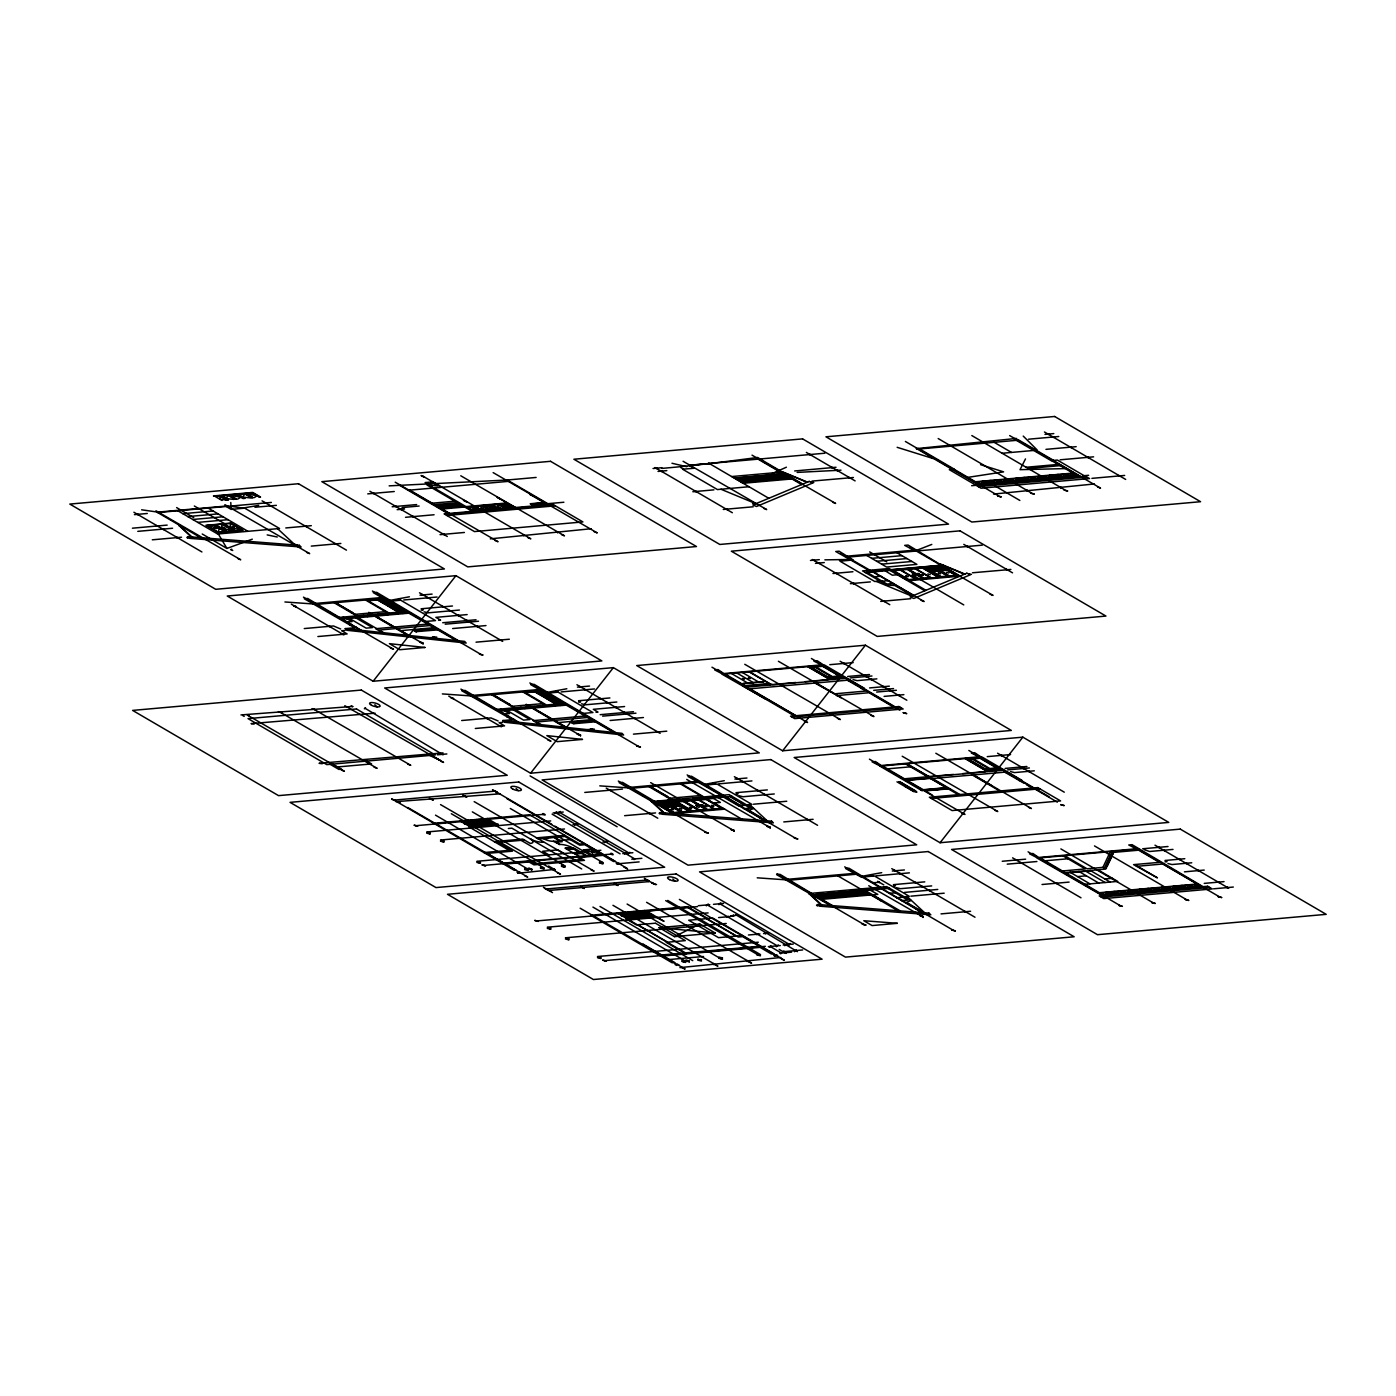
<?xml version="1.0" encoding="UTF-8"?>
<svg xmlns="http://www.w3.org/2000/svg" width="1396" height="1396" viewBox="0 0 1396 1396"><rect width="100%" height="100%" fill="white"/><g stroke="black" fill="none" stroke-linecap="round" stroke-linejoin="round"><path stroke-width="1.5" d="M423.075 644.08L423.093 642.893L419.55 642.02M430.265 832.854L430.247 834.023L426.705 833.168M444.05 840.898L444.033 842.085L440.49 841.212M480.451 862.152L480.433 863.339L476.891 862.466M481.795 823.535L481.829 822.349L478.287 821.476M490.275 538.856L591.189 528.735M523.901 535.855L523.919 534.72M517.864 873.268L554.439 869.429M524.739 868.452L524.704 869.638L528.246 870.511M531.824 870.197L531.841 869.01L528.299 868.138M540.549 867.056L540.531 868.242L544.074 869.097M557.528 532.871L557.545 531.719M550.862 928.078L550.844 929.265L547.302 928.392M554.439 870.005L554.456 868.87M561.576 865.188L561.541 866.375L565.083 867.23M569.01 938.67L568.975 939.857L565.432 938.985M580.509 736.024L580.527 734.837L576.984 733.964M599.53 861.803L599.495 862.99L603.037 863.862M601.048 957.377L601.03 958.563L597.488 957.708M638.827 915.514L638.845 914.345L635.302 913.473M679.904 967.62L780.818 957.499M682.173 960.413L682.138 961.6L685.68 962.455M689.258 962.141L689.275 960.954L685.733 960.099M697.494 805.981L695.941 805.091M697.983 959L697.965 960.186L701.507 961.059M703.026 805.492L701.49 804.585M713.53 964.636L713.548 963.484M719.01 957.133L718.975 958.319L722.517 959.192M734.139 831.37L734.156 830.201L730.614 829.329M743.946 679.206L742.48 678.351M750.106 678.665L748.64 677.81M747.157 961.635L747.174 960.5M756.964 953.765L756.929 954.934L760.471 955.806M770.208 828.177L770.243 826.99L766.701 826.118M774.518 956.382L777.066 955.021M872.954 883.284L872.971 882.342M879.253 882.726L879.288 881.783M913.891 574.663L912.338 573.773M919.423 574.175L917.887 573.285M923.088 917.469L923.122 916.282L919.58 915.41M993.516 494.079L1094.447 483.958M1027.159 491.095L1027.177 489.944M1060.785 488.111L1060.803 486.96M774.483 480.207L774.815 474.745M222.016 500.483L215.368 496.592L220.027 496.173L219.678 499.122L226.169 500.1M218.334 532.208L219.155 528.299L206.94 525.542L213.448 524.966L224.843 531.632L218.334 532.208L206.94 525.542M222.069 524.198L221.249 528.107L233.464 530.864L226.955 531.44L215.56 524.774L222.069 524.198L233.464 530.864M230.689 523.43L229.869 527.339L242.084 530.096L235.575 530.672L224.163 524.006L230.689 523.43L242.084 530.096M342.439 618.777L342.893 617.346L347.482 618.341L347.517 616.858L357.568 617.433L357.603 615.95L362.628 616.997L363.239 615.444L367.671 616.543L368.282 615.008L372.715 616.09L373.151 614.659L377.758 615.636L378.211 614.205L382.801 615.2L383.254 613.751L387.844 614.746L388.35 613.333L392.887 614.292L393.393 612.896L397.982 613.874L398.436 612.443L403.025 613.437L403.479 611.989L408.068 612.984M499.873 710.739L500.326 709.308L504.916 710.285L504.951 708.802L515.002 709.395L515.037 707.912L492.718 694.667M657.307 802.683L657.76 801.252L662.35 802.246L662.385 800.763L667.393 801.793L667.428 800.309L677.479 800.885L678.107 799.35L682.539 800.449L683.15 798.896L687.582 799.995M692.625 799.542L693.062 798.111L697.668 799.105L698.122 797.657L707.755 798.198M707.807 798.233L708.261 796.802L712.85 797.779L713.304 796.348L717.893 797.325L718.347 795.895L722.936 796.889M866.776 572.465L867.23 571.016L871.837 572.011L872.273 570.58L876.88 571.557L877.316 570.126L881.923 571.104L882.377 569.673L891.119 570.004M863.164 890.351L863.531 889.182L868.12 890.159L868.626 888.763L873.163 889.723L873.669 888.31L878.259 889.304L878.712 887.873L883.319 888.851L883.755 887.42L888.362 888.397M1064.642 855.696L1087.03 868.783L1102.927 867.37L1110.221 851.822M1025.484 458.918L1020.022 469.684L1065.218 468.602M480.59 510.622L473.942 506.748L472.214 509.802L480.084 510.657M234.964 499.314L228.316 495.44L226.187 498.547L233.83 499.419M251.524 497.849L244.876 493.975L242.747 497.063L250.373 497.953M438.222 485.878L431.573 481.986L429.427 485.093L437.07 485.965M488.879 509.889L482.231 505.998L480.102 509.104L487.728 509.976M505.439 508.406L498.791 504.532L496.644 507.62L504.288 508.51M373.151 681.248L455.934 575.675L601.851 660.919L373.151 681.248L227.234 596.022L455.934 575.675M530.585 773.21L613.368 667.637L759.284 752.863L530.585 773.21L384.668 687.984L613.368 667.637M782.633 750.786L865.415 645.214L1011.332 730.44L782.633 750.786L636.716 665.56L865.415 645.214M940.066 842.73L1022.849 737.158L1168.766 822.401L940.066 842.73L794.15 757.505L1022.849 737.158M364.339 708.819L365.543 707.632M443.108 754.817L364.949 708.226M552.101 814.13L620.086 853.829M554.718 813.641L556.603 811.791M558.505 813.292L560.389 811.46M574.629 825.263L576.496 823.413M604.468 842.695L606.353 840.846M624.553 854.125L626.054 852.659M628.34 853.794L629.84 852.31M634.081 859.639L634.796 858.941L555.207 812.455M706.324 905.83L708.208 903.98M718.87 904.678L720.755 902.846M727.002 917.347L728.154 916.195M733.389 915.026L733.406 915.951M735.901 914.799L797.43 951.653M756.841 934.779L758.011 933.627M765.497 933.907L766.666 932.755M769.37 947.221L770.871 945.755M776.385 946.75L778.27 944.9M784.726 945.703L786.611 943.853M788.513 945.354L790.398 943.522M780.678 953.834L781.463 953.067L770.156 946.453M783.871 950.938L783.086 951.706L802.665 949.961M794.464 951.723L796.331 949.873M254.334 497.604L256.969 495.807L246.621 493.818L253.269 497.691M508.249 508.161L510.884 506.364L500.518 504.375L507.167 508.249M237.774 499.07L240.845 497.238L230.061 495.283L236.709 499.175M491.689 509.627L494.742 507.795L483.976 505.841L490.624 509.732M674.477 936.629L699.832 924.03L715.206 932.999L674.477 936.629L659.104 927.642L699.832 924.03M136.442 513.937L138.675 514.531M138.501 514.81L136.407 514.199M156.335 525.559L158.568 526.152M158.481 526.414L156.282 525.803M161.727 528.7L163.96 529.293M163.786 529.59L161.727 528.997M176.228 537.181L178.461 537.774M178.374 538.036L176.228 537.477M264.577 502.543L266.811 503.136M266.723 503.38L264.542 502.804M269.463 505.457L271.697 506.05M271.522 506.329L269.428 505.718M304.502 525.769L306.736 526.362M372.383 492.945L374.617 493.538M306.649 526.624L304.45 526.013M374.529 493.8L372.348 493.224M394.754 506.015L396.988 506.608M396.9 506.87L394.754 506.312M399.727 508.912L401.961 509.505M401.908 509.749L399.692 509.191M334.708 543.498L336.942 544.091M336.785 544.37L334.708 543.794M412.186 516.188L414.403 516.782M414.35 517.026L412.152 516.45M293.875 605.881L296.109 606.475M442.515 533.9L444.748 534.511M295.935 606.771L293.841 606.161M444.661 534.755L442.515 534.214M328.182 625.932L330.416 626.525M655.056 467.8L657.272 468.393M330.363 626.769L328.165 626.193M657.219 468.637L655.038 468.096M659.924 470.714L662.158 471.307M662.001 471.586L659.924 471.01M422.011 594.487L424.244 595.08M341.828 633.889L344.062 634.482M424.157 595.342L421.958 594.731M343.974 634.744L341.828 634.203M427.002 597.401L429.218 597.994M429.165 598.238L426.967 597.663M442.375 606.388L444.609 606.981M444.521 607.225L442.34 606.649M694.737 491.043L696.97 491.654M449.32 610.436L451.554 611.029M451.466 611.291L449.355 610.767M696.883 491.898L694.719 491.322M457.085 614.973L459.319 615.566M459.144 615.845L457.033 615.217M465.95 620.156L468.184 620.749M433.022 636.908L435.255 637.501M808.895 454.119L811.128 454.712M468.096 621.011L465.95 620.452M435.168 637.763L432.987 637.187M468.445 621.604L470.679 622.197M810.954 454.991L808.86 454.381M470.627 622.442L468.41 621.883M475.914 625.966L478.13 626.56M478.043 626.821L475.896 626.263M725.187 508.772L727.421 509.365M727.351 509.61L725.152 509.034M831.266 467.189L833.499 467.782M833.412 468.044L831.248 467.486M836.239 470.086L838.473 470.679M838.385 470.941L836.187 470.33M499.262 639.595L501.496 640.188M501.408 640.45L499.21 639.839M848.681 477.362L850.914 477.955M850.827 478.217L848.751 477.729M451.309 697.843L453.543 698.436M453.456 698.681L451.274 698.105M1046.983 433.685L1049.216 434.278M1049.129 434.54L1046.93 433.929M1051.869 436.599L1054.102 437.192M1054.032 437.437L1051.834 436.878M485.616 717.876L487.85 718.469M812.489 559.761L814.706 560.354M487.693 718.765L485.599 718.155M814.618 560.599L812.455 560.023M817.358 562.675L819.592 563.269M819.504 563.513L817.358 562.972M1069.266 446.772L1071.5 447.366M579.445 686.431L581.678 687.041M499.262 725.85L501.496 726.444M1071.413 447.627L1069.231 447.034M581.521 687.321L579.445 686.745M501.443 726.688L499.279 726.182M584.435 689.345L586.652 689.938M586.495 690.217L584.366 689.589M834.86 572.831L837.094 573.424M836.937 573.704L834.843 573.093M1086.786 456.928L1089.02 457.522M1088.845 457.818L1086.751 457.207M599.809 698.332L602.042 698.925M601.955 699.187L599.844 698.663M852.275 583.005L854.509 583.598M606.754 702.38L608.988 702.991M608.9 703.235L606.702 702.624M854.335 583.877L852.241 583.266M614.519 706.917L616.753 707.51M616.578 707.807L614.484 707.196M623.384 712.1L625.617 712.693M590.456 728.852L592.689 729.462M966.329 546.063L968.562 546.656M625.565 712.937L623.419 712.431M592.602 729.707L590.491 729.201M625.879 713.548L628.113 714.159M968.475 546.918L966.311 546.377M1118.528 475.478L1120.761 476.071M627.938 714.438L625.827 713.792M1120.674 476.333L1118.493 475.757M633.348 717.91L635.564 718.504M635.512 718.748L633.278 718.155M882.621 600.716L884.837 601.31M884.68 601.589L882.604 601.013M656.696 731.556L658.929 732.15M658.86 732.394L656.661 731.818M1006.115 569.306L1008.348 569.9M1008.296 570.144L1006.08 569.585M842.765 663.013L844.981 663.606M844.929 663.85L842.73 663.292M608.743 789.787L610.977 790.38M610.89 790.642L608.726 790.084M862.658 674.634L864.892 675.228M864.805 675.49L862.623 674.914M865.136 676.083L867.37 676.694M867.282 676.938L865.119 676.362M870.074 678.962L872.291 679.555M872.203 679.817L870.057 679.259M882.551 686.256L884.785 686.849M884.698 687.111L882.516 686.518M886.704 688.682L888.938 689.275M888.851 689.537L886.652 688.926M889.601 690.374L891.835 690.968M891.66 691.247L889.601 690.671M648.529 813.03L650.763 813.624M650.676 813.885L648.477 813.275M897.07 694.737L899.286 695.33M899.233 695.574L897.035 694.999M736.879 778.392L739.112 778.985M739.025 779.247L736.844 778.654M741.869 781.289L744.085 781.9M743.998 782.144L741.834 781.568M757.243 790.276L759.476 790.886M759.424 791.113L757.208 790.555M764.188 794.341L766.421 794.935M766.247 795.214L764.188 794.638M776.682 801.636L778.916 802.229M778.828 802.491L776.63 801.88M807.01 819.347L809.244 819.941M809.157 820.202L806.958 819.592M1000.199 754.974L1002.415 755.568M1002.258 755.847L1000.164 755.236M1020.092 766.596L1022.326 767.189M1022.256 767.434L1020.057 766.858M1022.57 768.044L1024.804 768.638M1024.716 768.899L1022.57 768.341M1027.491 770.924L1029.725 771.517M1029.672 771.761L1027.439 771.15M894.312 870.336L896.546 870.93M896.459 871.191L894.312 870.633M899.303 873.25L901.519 873.844M901.432 874.105L899.321 873.582M914.677 882.237L916.91 882.83M916.858 883.075L914.642 882.499M921.622 886.286L923.855 886.879M923.768 887.141L921.587 886.565M927.694 889.828L929.911 890.421M929.823 890.683L927.712 890.159M934.116 893.58L936.35 894.173M936.28 894.417L934.098 893.894M1015.206 859.587L1017.44 860.18M1017.283 860.46L1015.171 859.849M1020.179 862.484L1022.413 863.094M1022.326 863.339L1020.179 862.798M964.444 911.309L966.678 911.902M966.625 912.146L964.409 911.571M1055.01 882.83L1057.243 883.424M1057.156 883.685L1054.957 883.075M1157.616 846.918L1159.849 847.512M1159.762 847.773L1157.616 847.215M1162.606 849.815L1164.822 850.426M1164.735 850.67L1162.589 850.129M1177.997 858.819L1180.213 859.413M1180.056 859.692L1177.962 859.081M1184.925 862.868L1187.158 863.461M1187.001 863.74L1184.907 863.147M1197.419 870.162L1199.653 870.755M1199.6 870.999L1197.367 870.406M1217.207 881.714L1219.441 882.324M1219.284 882.604L1217.155 881.958M1226.508 887.158L1228.742 887.751M1228.655 887.996L1226.473 887.42M771.552 473.855L786.384 467.206M231.719 549.186L230.637 549.64L232.731 550.495M753.631 502.752L752.566 503.206L754.643 504.078M811.024 482.161L813.798 482.527M968.632 573.983L971.424 574.349M748.902 810.413L753.055 808.685L729.166 794.656L703.846 796.907L681.457 783.837M916.334 550.478L931.795 544.423M202.228 534.005L226.937 548.436L252.292 539.17M349.663 624.832L351.757 624.658M507.097 716.794L509.191 716.602M849.885 680.271L847.791 680.445M1007.319 772.215L1005.225 772.407M661.966 468.375C693.829 465.706 725.745 461.657 757.592 457.469L802.7 484.098M594.12 531.702L597.279 532.923L493.154 472.616M390.391 648.023L393.532 649.245L303.456 597.139M374.006 767.119L377.147 768.341L280.09 712.169M407.632 764.135L410.79 765.34L313.734 709.185M547.825 739.985L550.966 741.189L460.889 689.101M804.393 721.278L807.551 722.5L711.977 667.201M767.05 826.432L770.208 827.654L686.727 779.404M623.785 867.038L626.944 868.242L565.345 832.801M961.827 813.24L964.985 814.444L869.411 759.145M681.998 967.812L685.139 969.033L580.16 908.22M389.571 600.472L409.412 596.79M547.005 692.433L566.846 688.752M704.439 784.378L724.28 780.696M861.873 876.322L881.714 872.657M157.05 512.192L227.949 505.893L242.956 508.057L258.696 505.369M306.596 552.415L309.668 553.636L224.896 504.654M527.775 537.6L530.846 538.821L422.587 475.966M561.489 534.598L564.473 535.837L460.767 475.774M763.699 508.353L766.683 509.592L683.08 461.273M832.644 502.228L835.628 503.45L752.025 455.148M921.046 600.315L924.117 601.536L840.514 553.217M989.991 594.19L993.062 595.411L909.459 547.092M341.287 770.034L344.358 771.255L247.301 715.084L249.011 715.659M870.895 715.363L873.966 716.584L778.392 661.285M441.031 840.322L443.527 841.788L440.508 840.026L564.473 828.997M731.05 829.625L734.139 830.864L650.658 782.615M557.423 872.936L560.511 874.158L440.543 804.602M591.066 869.935L594.138 871.174L474.169 801.618M920.086 915.706L923.088 916.945L868.748 885.727M781.359 958.965L784.36 960.204L679.381 899.408M968.615 477.258L1003.602 471.865L980.55 464.659M237.809 558.54L240.723 559.779L155.951 510.779M495.057 540.514L498.058 541.735L395.19 482.178M1097.535 486.907L1100.537 488.146L1009.657 435.587M420.161 642.317L423.058 643.556L368.736 612.338M577.508 734.279L580.492 735.5L526.17 704.282M440.665 761.186L443.579 762.425L344.812 705.695M837.426 718.347L840.34 719.586L744.766 664.287M427.333 832.278L429.724 833.726L426.722 831.981L550.687 820.953M477.519 861.576L479.91 863.042L476.909 861.297L600.873 850.269M994.772 810.308L997.774 811.53L902.2 756.231M1028.486 807.307L1031.4 808.546L935.826 753.247M524.721 875.833L527.723 877.072L407.754 807.516M547.843 927.502L550.321 928.951L547.319 927.206L708.121 912.897M566.061 938.095L568.469 939.56L565.467 937.798L726.252 923.489M598.029 956.818L600.507 958.267L597.505 956.522L758.307 942.213M714.944 964.88L717.928 966.102L612.966 905.306M748.657 961.879L751.572 963.118L646.592 902.322M916.212 448.64L1014.822 438.606M1019.202 780.573L1021.924 780.329L982.138 757.086L879.986 766.177L922.267 790.869M861.768 688.629L864.49 688.368L824.704 665.142L722.133 674.268L765.252 698.89M213.431 495.929L219.521 495.388M219.94 495.353L252.676 492.439L260.563 497.046M424.105 477.135L421.069 475.513L424.524 477.1M214.059 496.295L219.94 495.772L227.199 500.012M228.316 495.44L221.859 496.016L228.508 499.89M230.061 495.283L236.517 494.708L243.166 498.599M244.876 493.975L238.419 494.55L245.068 498.424M246.621 493.818L252.641 493.277L259.29 497.15M431.573 481.986L425.117 482.562L431.765 486.454M389.152 485.86L507.254 480.015L536.116 477.449M134.435 514.635L147.278 513.484M157.661 512.559L227.216 506.382M232.277 505.928L271.382 502.438M367.759 493.87L394.265 491.514M408.103 490.275L509.418 481.271M653.031 468.498L661.861 467.712M694.039 468.201L688.943 465.304L824.879 453.211M689.153 465.357L709.343 463.559M1044.976 434.383L1053.788 433.598M1014.403 438.641L1016.497 438.449M182.824 513.676L213.134 510.971M254.945 507.254L276.373 505.352M658.022 471.412L666.834 470.627M694.126 468.253L682.574 469.213L717.404 489.56L749.024 486.733M1028.538 439.199L1058.779 436.512M917.137 449.18L1018.871 440.124L1053.596 460.401M187.797 516.572L218.108 513.885M192.77 519.486L223.081 516.782M132.411 528.194L167.171 525.105M197.743 522.383L228.071 519.696M179.805 525.489L178.863 525.577L182.387 526.99M431.504 503.101L448.535 513.466M781.865 471.935L785.616 473.488L784.692 473.576M392.171 506.765L416.636 504.584M432.149 503.206L454.747 501.199M731.609 476.56L780.416 472.214M794.673 470.958L836.03 467.276M1002.119 453.264L1033.651 450.454M1045.953 449.355L1076.176 446.668M419.132 506.033L402.083 507.551L404.561 508.999L397.145 509.662M434.645 504.654L457.242 502.647M466.473 501.879L463.437 500.257L466.892 501.845M500.1 498.895L497.081 497.273L515.368 507.533M533.324 495.946L529.869 494.359L547.755 504.654M734.191 478.078L782.999 473.733M797.151 472.406L841.003 470.173M137.803 531.353L172.563 528.246M734.61 478.322L783.435 473.977M435.901 505.387L458.481 503.38M735.657 478.933L784.465 474.588M437.14 506.102L459.72 504.096M736.896 479.648L785.721 475.303M438.379 506.835L460.977 504.829M738.135 480.381L786.96 476.036M439.618 507.568L462.216 505.544M739.374 481.096L788.199 476.769M440.874 508.284L463.455 506.277M740.63 481.829L789.438 477.484M465.967 506.608L473.436 505.945M473.855 505.91L506.574 502.996L514.478 507.603M442.113 509.017L464.694 507.01M466.578 506.975L473.837 506.329M741.869 482.562L790.694 478.217M473.942 506.748L467.904 507.272L474.553 511.163M482.231 505.998L475.774 506.574L482.423 510.465M483.976 505.841L490.432 505.282L497.081 509.156M498.791 504.532L492.334 505.108L498.983 508.982M500.518 504.375L506.556 503.834L513.205 507.725M743.108 483.278L791.933 478.95M543.899 502.543L530.236 503.747L533.883 505.875M540.409 504.34L563.879 502.246M152.304 539.816L181.532 537.216M285.796 527.95L311.308 525.681M405.521 517.305L434.069 514.758M692.835 491.741L713.914 489.856M812.018 481.096L853.427 477.502M445.045 514.391L553.497 504.759M1060.157 459.808L1093.592 456.841M446.877 515.473L555.329 505.823M1026.13 467.276L1058.081 464.432M1028.189 468.48L1060.14 465.636M975.472 481.76L1072.896 473.087M971.633 485.703L977.828 485.162M1082.423 475.844L1088.636 475.303M311.291 546.098L340.833 543.463M440.019 534.651L464.397 532.469M723.268 509.453L753.229 506.783M978.404 486.663L1086.873 477.013L1089.543 478.566L981.074 488.216L949.332 469.667L954.375 469.231L919.65 448.954M1091.916 478.357L1124.653 475.443M315.217 603.456L382.487 597.471M846.674 556.184L913.926 550.199M315.095 604.52L384.04 598.378M420.004 595.185L432.097 594.103M810.465 560.442L819.295 559.656M848.227 557.091L917.172 550.949M917.591 550.914L982.313 545.155M367.637 600.542L385.087 598.989M368.055 600.786L385.488 599.233M379.014 600.821L386.989 600.106M380.515 601.693L388.507 600.978M389.013 601.292L390.706 601.135M391.124 601.1L400.792 600.245M403.758 599.983L437.07 597.017M815.456 563.356L824.268 562.571M871.697 558.348L901.956 555.66M382.015 602.566L390.008 601.868M383.516 603.456L391.508 602.74M385.017 604.328L393.009 603.613M876.671 561.262L906.946 558.557M386.518 605.201L394.51 604.485M388.018 606.073L396.01 605.375M389.536 606.963L397.511 606.248M391.037 607.836L399.012 607.12M881.644 564.159L911.92 561.471M392.538 608.708L400.53 608.01M350.815 612.495L351.862 612.408M394.038 609.598L402.031 608.883M395.539 610.471L403.531 609.755M355.177 614.345L385.436 611.64M452.461 606.004L421.156 608.778L423.18 609.965L421.173 610.139M397.04 611.343L405.032 610.628M938.391 563.932L942.981 565.415L942.056 565.502M339.158 617.433L356.608 615.88L334.22 602.81M406.533 611.518L388.978 613.001L366.59 599.931M832.958 573.512L852.939 571.732M891.084 569.673L941.515 565.188M891.398 569.847L941.829 565.363L960.134 576.059M342.072 619.126L409.325 613.141M424.07 611.832L428.101 612.844L459.406 610.052M865.468 572.569L940.817 565.938M900.996 570.039L907.33 569.463L922.564 578.363L916.23 578.939M915.13 568.765L908.796 569.341L924.03 578.241L930.364 577.665M925.6 567.963L941.881 566.514M347.046 622.04L352.089 621.586L346.697 618.725M930.661 570.458L937.013 569.9L933.261 567.701L926.909 568.277L930.661 570.458L930.399 567.963L937.013 569.9M938.862 569.725L945.214 569.167L941.462 566.985L935.111 567.544L938.862 569.725L938.601 567.23L945.214 569.167M930.591 570.894L938.164 570.214L933.174 567.3M946.348 569.481L938.793 570.161L933.802 567.247M898.832 574.192L891.608 570.249M931.219 571.243L938.775 570.58L948.687 576.356M946.977 569.847L939.403 570.528L949.315 576.304M874.734 576.775L881.033 576.216M897.384 574.751L892.341 575.204L885.204 570.824M897.89 575.047L899.984 574.873M304.258 628.566L333.487 625.966L340.711 629.02M349.244 624.605L351.356 624.413M912.338 574.297L915.148 574.035M916.614 573.913L919.441 573.651M467.154 614.589L435.866 617.364L440.595 620.138L438.588 620.313M354.287 626.979L355.317 627.293M354.061 627.415L356.172 627.223M345.248 628.619L464.624 641.392L466.177 643.067L346.784 630.277L345.248 628.619L356.783 627.589M425.518 621.482L435.5 620.592L398.575 598.954M850.373 583.685L870.354 581.905M879.934 581.05L874.769 581.504L839.956 561.175L853.2 559.988L839.118 551.211L835.75 551.507L868.818 570.318M972.471 572.779L1010.861 569.446M882.132 581.207L888.432 580.649M906.597 580.143L908.273 579.986M957.516 575.606L940.538 577.124L923.943 567.439M345.056 630.434L341.654 630.73L347.133 633.941L317.887 636.541M908.848 580.317L909.843 580.614M909.424 580.649L958.703 576.269M427.979 624.047L394.492 627.031L375.838 616.125M442.724 622.738L476.036 619.772M912.042 595.569L913.752 595.411L893.3 583.493L887.001 584.052L867.108 572.43M430.474 625.495L396.97 628.479L408.871 635.424M445.219 624.187L478.514 621.22M400.704 630.66L434.208 627.677M413.931 630.172L413.059 630.259L435.447 628.409M415.188 630.905L414.315 630.975L436.686 629.125M416.427 631.62L415.554 631.707L437.943 629.858M452.67 628.549L485.983 625.582M906.091 592.096L913.752 595.411M430.038 637.693L436.791 637.082M906.632 592.044L913.211 595.464M880.702 601.397L910.663 598.727M476.036 642.177L509.331 639.228M240.967 714.927L352.856 706.428M472.651 695.4L539.92 689.415M472.529 696.464L541.474 690.322M577.438 687.129L589.531 686.064M829.8 664.688L853.165 662.611M525.071 692.486L542.52 690.933M525.489 692.73L542.922 691.177M823.221 666.241L810.605 667.375L827.811 677.409L840.427 676.292M536.448 692.765L544.423 692.05M537.949 693.638L545.941 692.94M546.447 693.236L548.139 693.079M548.558 693.044L558.226 692.189M561.192 691.927L594.504 688.961M539.449 694.527L547.441 693.812M540.95 695.4L548.942 694.685M542.451 696.272L550.443 695.574M742.48 678.857L744.574 678.665M748.029 678.351L750.123 678.177M543.951 697.162L551.944 696.447M254.177 723.983L251.071 723.617L375.053 713.182M545.452 698.035L553.444 697.319M546.953 698.907L554.945 698.192M548.471 699.78L556.446 699.082M508.249 704.439L509.296 704.352M549.972 700.67L557.946 699.954M551.472 701.542L559.464 700.827M552.973 702.415L560.965 701.717M512.611 706.289L542.87 703.601M769.039 683.482L742.864 685.802L794.289 715.834M828.003 678.229L843.76 676.833L849.257 680.044M847.686 676.484L869.464 674.547M609.895 697.948L578.59 700.74L580.614 701.909L578.607 702.101M554.474 703.305L562.466 702.589M795.912 682.487L773.628 684.459A3.054 0.96 15.2 0 1 769.458 683.447L749.565 671.825M805.265 681.649L827.549 679.678A3.054 0.96 15.2 0 0 827.584 678.264L807.691 666.642M496.592 709.395L514.042 707.842L491.654 694.754M563.967 703.462L546.412 704.963L524.024 691.875M850.164 677.933L871.959 675.996M499.506 711.088L566.759 705.102M581.504 703.793L585.535 704.788L616.84 702.014M749.949 688.804L849.466 680.027L863.88 688.437M853.078 679.625L857.092 680.637L876.88 678.875M849.885 680.829L848.838 680.498M504.48 713.984L509.523 713.548L504.13 710.669M461.692 720.528L490.921 717.928L498.128 720.964M506.678 716.549L508.772 716.357M624.588 706.533L593.3 709.325L598.012 712.082L596.022 712.257M511.721 718.923L512.751 719.254M511.494 719.359L513.588 719.167M861.158 688.263L863.252 688.071M502.682 720.563L622.058 733.336L623.611 735.011L504.218 722.238L502.682 720.563L514.217 719.533M582.952 713.426L592.934 712.536L556.009 690.898M869.586 687.931L889.357 686.169M502.49 722.378L499.087 722.692L504.567 725.885L475.321 728.485M585.413 715.991L551.926 718.975L533.255 708.086M600.158 714.682L633.47 711.716M873.739 690.357L893.51 688.594M587.908 717.439L554.404 720.423L566.305 727.368M602.653 716.131L635.948 713.182M836.448 695.627L869.027 692.713L893.51 707.004M876.636 692.05L896.407 690.287M558.138 722.605L591.642 719.621M571.365 722.133L570.493 722.203L592.881 720.353M572.604 722.849L571.732 722.936L594.12 721.086M595.359 721.802L573.198 723.774M610.104 720.493L643.416 717.527M884.104 696.395L903.875 694.65M587.472 729.637L594.225 729.044M792.16 717.143L900.629 707.493M633.452 734.139L666.765 731.172M322.232 763.752L319.056 763.298L443.038 752.898M437.28 754.8L446.86 753.945M337.553 766.945L371.598 763.926L366.729 761.082M394.091 800.117L494.987 791.131M630.085 787.361L697.354 781.376M584.802 792.439L622.476 789.089M629.962 788.408L698.907 782.284M734.872 779.09L746.965 778.008M987.234 756.632L1010.582 754.555M980.655 758.203L968.039 759.319L985.244 769.37L997.861 768.236M703.881 785.18L717.02 784.011L751.851 804.358L746.581 804.829M718.626 783.871L751.938 780.922M887.49 768.847L910.297 766.823M665.665 796.401L666.73 796.296M670.045 798.233L700.303 795.546M925.426 775.53L926.49 775.426M985.436 770.191L1001.194 768.777L1006.691 771.988M1005.12 768.428L1026.898 766.491M767.329 789.909L736.024 792.684L738.048 793.87L736.041 794.045M652.054 801.356L651.112 801.426L654.864 802.997M903.229 778.898L927.52 776.734M953.363 774.431L931.08 776.42A3.054 0.96 15.2 0 1 926.909 775.391L906.999 763.769M962.699 773.611L984.983 771.622A3.054 0.96 15.2 0 0 985.018 770.226L965.125 758.604M654.026 801.339L671.476 799.786L649.088 786.716M1007.598 769.894L1029.393 767.957M905.515 780.242L929.806 778.078M905.83 780.416L930.417 778.427M656.94 803.032L732.062 796.348M738.938 795.737L742.969 796.75L774.257 793.958M1021.314 780.381L1006.9 771.971L930.818 778.671L905.533 763.909M1010.512 771.587L1014.526 772.581L1034.314 770.819M657.202 803.224L705.905 798.896M433.755 823.274L529.608 814.758L579.776 844.057L584.819 843.603L615.2 861.349L613.507 861.489L603.037 855.364L579.497 857.458L584.47 860.372L534.005 864.857L529.032 861.96L505.492 864.054L515.979 870.162L514.286 870.319L391.613 798.669M553.148 812.943L563.234 812.036M658.214 803.817L674.495 802.368M684.598 801.339L690.933 800.78L706.167 809.68L699.832 810.238M698.733 800.083L692.399 800.658L707.632 809.558L713.967 808.982M1007.319 772.773L1006.272 772.442M437.576 823.57L445.08 822.907M415.903 825.699L542.625 814.426C549.117 816.66 541.282 811.565 542.8 814.531M464.379 823.902L481.829 822.349M663.641 806.277L669.993 805.719L666.241 803.52L659.889 804.096L663.641 806.277L663.065 803.799L669.993 805.719M671.825 805.544L678.177 804.986L674.442 802.787L668.073 803.363L671.825 805.544L671.267 803.084L678.177 804.986M663.728 806.696L671.302 806.015L666.311 803.101M679.503 805.283L671.93 805.963L666.939 803.049M662.21 807.237L663.885 807.097M664.304 807.028L671.86 806.347L681.824 812.158M680.061 805.614L672.506 806.295L682.452 812.106M662.908 807.446L663.955 807.342M905.882 785.634L898.658 781.69M904.94 786.489L907.034 786.297M695.941 805.597L698.75 805.352M700.216 805.23L703.043 804.969M498.372 824.216L468.916 826.851L509.139 850.339L483.923 852.572M1018.591 780.207L1020.685 780.015M624.605 815.683L655.562 812.926M753.456 804.218L786.751 801.252M945.389 787.257L947.012 788.984M739.112 805.841L745.412 805.283M920.662 789.927L947.064 787.588M923.611 789.962L945.79 787.972M672.034 812.594L673.134 812.699M924.763 790.066L947.832 788.88M672.157 813.048L690.688 811.408L674.111 801.723M723.547 808.476L692.276 811.268L675.699 801.583M915.322 791.427L913.647 791.567L896.965 781.83M926.106 790.502L936.001 789.613M936.524 789.578L945.982 788.723M936.733 789.7L935.686 789.647M946.715 788.81L945.773 788.74M915.898 791.759L916.893 792.056M924.85 790.956L949.123 788.792M508.371 828.491L511.913 828.177L581.678 868.94M674.983 813.571L724.699 809.157M947.605 789.333L946.68 788.984M949.297 789.176L931.987 778.776M743.981 808.685L750.28 808.127L730.387 796.505M752.217 808.197L753.474 808.511M573.041 824.565L578.084 824.111M931.394 798.46L1039.863 788.827M758.586 817.149L766.788 820.796M759.145 817.096L764.467 820.22M494.219 841.614L522.802 839.066L530.271 843.428A9.755 3.071 15.2 0 0 530.358 838.961A9.755 3.071 15.2 0 0 543.725 842.242M536.256 837.879L564.856 835.332M524.46 840.043L497.552 842.434L512.472 851.159L487.256 853.392L503.834 863.077L585.831 855.783L573.39 848.524L566.654 849.117M537.914 838.839L548.314 838.403M766.23 820.464L764.537 820.621L738.693 805.597M560.128 840.497L570.214 839.589M783.784 821.93L813.118 819.312M602.88 841.997L607.941 841.544M583.423 849.867L592.253 849.082L592.55 855.19L583.423 849.867L601.379 854.404L586.878 855.696L573.407 847.826L566.061 848.053M581.783 853.427L574.908 853.933L579.096 856.376M483.889 865.415L610.61 854.143C616.666 856.463 610.017 851.368 610.61 854.143M622.79 853.619L632.877 852.712M631.777 859.203L641.863 858.313M527.915 869.464L524.739 868.975L531.841 869.603L529.398 868.452L528.805 869.272M543.655 868.015L541.055 868.19L544.091 867.911L451.327 813.728M564.595 866.096C565.066 868.661 557.964 863.705 565.118 866.044L472.337 811.861M602.549 862.728C603.718 865.223 595.481 860.529 603.072 862.676L510.29 808.493M617.084 863.862L639.141 861.908M546.272 888.99L647.168 880.021M651.688 883.075L656.556 884.541M787.519 879.306L854.788 873.32M787.396 880.37L856.341 874.228M892.306 871.034L904.399 869.952M1002.241 861.262L1025.606 859.186M1138.735 849.117L1037.211 858.139L1102.334 895.621M1142.661 848.768L1168.016 846.517M1111.548 852.59L1138.63 850.181M1144.231 849.693L1149.641 851.49L1173.006 849.414M1113.345 853.497L1111.024 853.706L1112.612 854.631M876.06 875.833L909.372 872.866M1007.231 864.159L1036.896 861.524M1045.133 860.791L1067.94 858.767M1112.821 854.614L1110.501 854.806L1112.089 855.731M1112.298 855.713L1109.995 855.923L1111.565 856.847M1111.774 856.83L1109.471 857.039L1111.042 857.964M1111.251 857.929L1108.947 858.139L1110.518 859.064M1110.727 859.046L1108.424 859.255L1110.012 860.18M1110.221 860.163L1107.9 860.372L1109.488 861.28M1109.698 861.262L1107.377 861.472L1108.965 862.396M872.971 882.813L879.271 882.255M1109.174 862.379L1106.853 862.588L1108.441 863.513M1108.651 863.496L1106.33 863.688L1107.918 864.613M1108.127 864.595L1105.824 864.805L1107.394 865.729M924.763 881.853L893.457 884.645L895.482 885.814L893.475 885.989M1107.604 865.712L1105.3 865.921L1106.871 866.846L1104.777 867.021L1106.347 867.946M1184.803 858.715L1165.032 860.477L1167.039 861.664L1165.032 861.838M809.488 893.3L808.546 893.388L811.355 895.028L862.519 890.282M1062.531 870.964L1085.338 868.923L1062.949 855.853M1104.253 868.138L1106.557 867.928M862.815 890.474L812.786 894.923L810.204 893.405L886.722 886.6L910.733 900.612L906.493 902.392L924.222 912.74M863.129 890.648L889.618 888.292M896.372 887.699L900.403 888.694L931.69 885.902M1065.026 872.692L1105.841 869.062L1102.927 867.37M1136.484 866.34L1162.763 864.002L1201.764 886.774M1167.946 863.531L1171.959 864.543L1191.748 862.78M713.496 904.329L723.599 903.421M698.279 905.707L709.779 904.678M1066.265 872.989L1090.869 870.807M815.596 895.708L864.351 891.363M536.535 920.959L697.389 906.632M816.835 896.424L865.607 892.096M818.073 897.157L866.846 892.812M819.33 897.872L868.085 893.545M621.395 915.881L638.845 914.345M820.569 898.605L869.342 894.26M869.952 894.627L863.548 890.613M821.808 899.338L870.581 894.993M872.762 894.819L877.805 894.365L870.022 890.037M889.078 893.353L895.29 892.812M1077.729 876.583L1086.35 875.816M871.104 895.307L873.25 895.115L900.211 910.89M904.451 892.41L937.763 889.444M904.119 896.773L909.285 896.302L874.454 875.973L861.315 877.142L845.557 868.504L848.908 868.19L880.405 887.158M910.873 896.162L944.185 893.196M1042.044 884.506L1069.092 882.098M1104.847 878.974L1112.42 878.311M1184.454 871.837L1204.225 870.074M896.546 897.785L902.968 897.209M879.829 900.385L881.906 900.193M880.824 900.717L837.844 875.885M730.666 915.793L737.856 915.148M901.519 900.629L907.836 900.071L887.943 888.449M1084.919 884.314L1117.707 881.4L1097.814 869.778M731.26 916.142L733.999 915.898M909.895 900.123L911.152 900.437M655.021 923.227L636.314 924.885L625.949 918.83L654.34 916.3L644.394 910.489M706.725 918.62L712.815 918.079L742.253 935.268M718.591 917.573L730.108 916.544M1099.315 892.725L1197.07 884.034M1204.242 883.389L1224.03 881.626M916.02 909.11L917.73 908.953M916.579 909.058L921.901 912.164M923.663 912.426L921.971 912.565L881.836 888.99M1101.252 897.105L1209.721 887.455M1213.543 888.816L1233.314 887.053M941.026 913.891L970.569 911.274M667.218 942.23L666.154 942.317L686.064 953.939M736.565 936.053L742.672 935.512L773.873 953.747L771.342 953.974L760.035 947.361L663.344 955.963M748.431 935.006L759.947 933.976M763.56 933.558L768.603 933.104M661.687 954.986L684.424 952.979M604.485 960.64L765.357 946.331M783.139 945.005L793.242 944.097M768.324 946.628L780.277 945.563M669.469 959.523L703.532 956.504M685.192 961.321L684.598 962.158L682.155 961.006L689.275 961.547L686.727 960.396L686.326 961.286M701.158 960.012L697.983 959.628L701.525 959.872M722.029 958.04C722.447 960.57 715.625 955.719 722.552 958.005M757.958 954.847L665.7 900.612M760.052 954.724L757.452 954.899L760.506 954.62L667.724 900.437M779.649 953.224L791.584 952.159M824.861 559.848L850.269 559.482M284.924 601.973L314.274 604.032M442.358 693.917L471.708 695.976M599.791 785.861L629.142 787.937M757.225 877.822L786.576 879.881M294.05 543.969L297.208 545.103M188.722 537.512L186.872 537.373L187.779 538.21M660.971 813.362L659.104 813.222L660.029 814.06M818.405 905.323L816.538 905.166L817.463 906.021M659.104 927.642L715.206 932.999M141.624 509.802L156.631 511.948L200.64 537.652M267.194 534.912L277.263 537.006M565.502 704.928L560.913 703.95L560.459 705.381L555.87 704.387L555.416 705.835L550.827 704.84L550.373 706.271L540.688 705.713L540.235 707.144L530.585 706.603L530.148 708.051L525.716 706.952L525.105 708.487L520.673 707.406L520.045 708.941L515.037 707.912L545.365 705.05L522.976 691.98M671.982 463.263L686.832 466.735M1070.784 475.041L1072.791 475.53M1071.203 475.268L1073.21 475.774M1063.438 475.687L1065.846 476.42M1056.074 476.35L1058.5 477.083M1048.71 476.996L1051.136 477.729M1037.368 478.008L1039.793 478.741M1030.004 478.654L1032.429 479.386M1022.657 479.317L1025.065 480.05M1015.293 479.962L1017.3 480.468M1015.712 480.207L1017.719 480.695M1003.532 481.009L1005.539 481.515M1003.951 481.254L1005.94 481.742M996.168 481.672L998.594 482.405M988.822 482.318L991.23 483.051M981.458 482.981L983.883 483.714M939.386 568.242L941.393 568.748M939.787 568.486L941.794 568.975M946.366 572.308L948.791 573.041M931.184 568.975L933.191 569.463M931.603 569.219L933.61 569.708M938.182 573.041L940.171 573.529M938.583 573.285L940.59 573.773M927.834 573.948L930.26 574.681M920.871 574.576L922.878 575.065M921.29 574.82L923.297 575.309M913.071 575.274L915.061 575.763M913.473 575.518L915.479 576.007M905.655 575.937L907.662 576.426M906.074 576.164L908.081 576.67M535.785 504.514L538.21 505.247M506.207 505.91L508.633 506.643M498.023 506.643L500.431 507.376M489.664 507.394L491.671 507.882M490.083 507.62L492.073 508.127M481.463 508.109L483.47 508.598M481.882 508.353L483.889 508.842M473.593 508.807L475.582 509.313M473.994 509.051L476.001 509.54M231.841 526.362L234.266 527.095M222.592 527.112L225.018 527.845M213.972 527.88L215.979 528.369M214.391 528.124L216.397 528.613M1194.644 886.006L1196.651 886.495M1195.063 886.251L1197.07 886.739M1187.281 886.652L1189.706 887.385M1179.934 887.315L1182.342 888.048M1172.57 887.961L1174.996 888.694M1161.018 888.99L1163.426 889.723M1153.654 889.653L1155.661 890.142M1154.073 889.898L1156.08 890.386M1146.308 890.299L1148.297 890.788M1146.709 890.543L1148.716 891.032M1138.944 890.962L1140.951 891.451M1139.363 891.206L1141.37 891.695M1127.392 891.992L1129.399 892.48M1127.793 892.236L1129.8 892.725M1120.028 892.637L1122.454 893.37M1112.664 893.3L1115.09 894.033M1105.318 893.946L1107.726 894.679M711.541 805.335L713.548 805.824M711.96 805.579L713.967 806.068M704.579 805.946L706.585 806.434M704.997 806.19L707.004 806.679M696.779 806.644L699.187 807.377M689.362 807.307L691.369 807.795M689.781 807.551L691.788 808.04M671.685 803.642L673.675 804.131M672.087 803.887L674.094 804.375M679.451 808.179L681.457 808.685M663.484 804.375L665.892 805.108M679.869 808.424L681.876 808.912M671.249 808.912L673.256 809.401M671.668 809.157L673.675 809.645M775.443 474.692L791.096 478.741M749.931 476.961L765.584 481.009M757.923 476.245L772.721 480.364M897.157 447.313L933.261 458.586M312.023 708.61L315.444 709.744M278.397 711.594L281.8 712.745M492.805 790.398L497.168 791.864M500.274 793.801L395.975 801.636M496.034 792.736L497.744 793.312M463.228 795.65L466.648 796.802M429.602 798.634L433.022 799.786M645.458 879.445L648.878 880.597M647.203 881.033L648.913 881.609L549.692 890.421L551.403 890.997M391.91 799.385L396.272 800.85M398.523 802.124L400.233 802.7M614.415 883.947L617.835 885.099M580.771 886.931L584.191 888.083M544.562 888.414L547.982 889.566M547.145 889.933L548.855 890.508M807.83 481.952L806.766 482.405M783.278 472.127L806.644 481.795M784.918 473.087L806.312 481.934M965.194 573.878L964.113 574.314M940.642 564.036L964.008 573.721M942.283 564.996L963.659 573.861M720.964 489.246L755.725 503.624M876.252 581.382L912.024 596.197M1044.452 431.992L1125.682 479.439M1086.454 477.048L1057.383 460.069L1051.066 460.628L1016.358 440.351M1015.66 438.536L1018.452 440.159M1053.177 460.436L1080.783 476.577L979.783 485.546L916.631 448.605M1013.985 438.676L1016.777 440.316M1051.485 460.593L1079.108 476.717M1072.46 473.122L1078.689 476.751M1071.831 473.174L1078.044 476.821M1065.532 473.75L1071.744 477.38M1064.485 473.837L1070.697 477.467M1058.168 474.396L1064.38 478.025M1057.121 474.483L1063.333 478.13M1050.822 475.059L1057.034 478.688M994.179 442.323L1011.489 452.426M1049.757 475.146L1055.987 478.776M1043.458 475.704L1049.67 479.334M1042.829 475.757L1049.042 479.386M971.808 435.552L1064.38 489.63M1039.043 476.106L1045.255 479.735M1038.415 476.158L1044.627 479.788M1032.098 476.717L1038.327 480.346M1031.051 476.804L1037.28 480.433M1024.751 477.362L1030.963 481.009M1023.704 477.467L1029.916 481.096M1017.387 478.025L1023.617 481.655M1016.34 478.113L1022.553 481.742M1010.041 478.671L1016.253 482.318M1009.413 478.741L1015.625 482.37M938.182 438.553L1030.754 492.614M1005.207 479.107L1011.419 482.737M1004.579 479.16L1010.791 482.789M998.262 479.718L1004.492 483.365M997.215 479.823L1003.445 483.452M990.916 480.381L997.128 484.011M989.869 480.468L996.081 484.098M990.654 483.4L1019.848 500.449M983.552 481.027L989.781 484.674M982.505 481.131L988.717 484.761M976.205 481.69L982.418 485.319M918.306 448.448L919.231 448.989M954.061 469.248L981.685 485.389M905.393 441.468L997.966 495.528M806.365 452.426L855.12 480.905M963.798 544.37L1012.554 572.849M940.59 564.63L908.063 545.068L904.695 545.365L915.479 551.106M939.229 563.844L941.829 565.363M758.045 459.144L801.583 484.569M940.154 565.52L959.017 576.531M941.358 566.567L956.923 575.658M924.588 567.369L941.166 577.054M896.982 552.746L916.893 564.368L886.617 567.073L866.724 555.451M922.372 567.579L938.95 577.263L908.691 579.951L889.112 568.521L862.571 570.877L886.495 584.907L894.871 585.552L912.6 595.9M937.78 577.019L922.547 568.12L915.759 568.713L930.992 577.612M914.31 568.294L930.888 577.979M907.016 568.94L924.03 578.59M913.333 575.449L963.764 604.904M900.158 569.551L916.736 579.235M869.673 551.909L886.809 561.907M708.662 463.123L768.795 498.285M899.565 574.908L925.949 590.316M899.041 574.943L907.749 580.038M898.413 575.012L907.121 580.09M889.933 570.406L924.815 590.787M893.3 583.493L873.25 571.889M839.101 559.639L841.474 561.035M680.829 467.573L683.517 469.126M655.003 467.555L732.359 512.733M812.437 559.499L889.793 604.695M840.13 661.268L906.842 700.234M997.564 753.212L1064.275 792.178M1154.998 845.173L1227.59 887.577M507.254 480.015L549.221 504.514M823.867 665.211L817.253 660.779L813.885 661.076L821.354 664.88L723.826 673.553L718.033 669.609L714.665 669.905L722.971 674.181M863.67 688.455L895.185 706.865M981.301 757.155L974.687 752.723L971.319 753.02L978.788 756.824L881.26 765.497L875.466 761.553L872.099 761.85L880.405 766.142M1021.104 780.399L1048.989 796.697M1203.02 886.669L1132.121 844.685L1128.753 844.981L1136.222 848.785L1038.694 857.458L1032.9 853.497L1029.533 853.811L1037.839 858.086M811.408 658.493L899.914 710.198M968.841 750.455L1057.348 802.142M1131.371 845.365L1219.877 897.07M547.005 504.706L543.899 502.892L531.283 504.008L534.406 505.841M847.372 680.218L866.131 691.02L834.599 693.829L815.945 682.941M1004.806 772.163L1023.565 782.981M1026.461 784.674L1032.325 788.094M1137.059 849.257L1159.43 862.344L1133.587 864.63L1157.441 877.857L1137.531 866.235M546.482 504.759L543.882 503.241L532.33 504.27L534.93 505.788M821.773 665.403L841.666 677.025M979.207 757.347L999.1 768.969M1196.32 884.104L1201.014 886.844M822.593 666.293L839.171 675.978L832.435 676.589L815.857 666.904M980.027 758.255L996.604 767.94L989.869 768.533L973.291 758.848M1195.691 884.157L1200.386 886.896M1199.757 886.949L1195.674 884.575L1190.631 885.029L1194.714 887.402M1189.392 884.715L1194.086 887.455M1188.328 884.802L1193.039 887.559M1192.393 887.612L1188.328 885.221L1183.285 885.675L1187.35 888.048M808.11 666.607L830.48 679.695L771.534 684.93L749.146 671.86M965.543 758.569L987.914 771.639L928.968 776.874L906.58 763.804M1182.028 885.361L1186.722 888.118M1180.981 885.465L1185.675 888.205M1185.047 888.257L1180.964 885.884L1175.921 886.338L1180.004 888.711M1174.664 886.024L1179.376 888.763M1173.617 886.111L1178.311 888.868M1177.683 888.92L1173.617 886.53L1168.557 886.984L1172.64 889.357M1109.977 851.665L1113.136 853.514M1167.318 886.669L1172.012 889.427M1166.69 886.739L1171.384 889.479M837.495 695.522L841.23 697.703L814.88 683.028M973.378 774.885L992.033 785.774M1094.499 845.924L1187.071 899.984M972.314 774.972L997.599 789.752M513.833 507.655L506.574 503.415L499.436 504.061L506.696 508.301M1162.694 887.088L1167.388 889.828M1162.065 887.141L1166.759 889.88M1166.131 889.95L1162.048 887.559L1157.005 888.013L1161.088 890.386M506.067 508.353L498.791 504.113L491.078 504.794L498.337 509.034M1155.748 887.699L1160.46 890.456M1154.701 887.804L1159.395 890.543M1158.767 890.596L1154.701 888.222L1149.658 888.659L1153.724 891.049M1148.402 888.362L1153.096 891.102M497.709 509.104L490.45 504.846L482.876 505.526L490.153 509.767M1147.355 888.449L1152.049 891.189M1151.421 891.259L1147.338 888.868L1142.294 889.322L1146.378 891.695M1141.038 889.008L1145.732 891.765M1139.991 889.112L1144.685 891.852M1144.057 891.904L1139.974 889.531L1134.931 889.967L1139.014 892.358M489.507 509.819L482.248 505.579L474.675 506.259L481.952 510.5M1133.692 889.671L1138.386 892.41M1133.046 889.723L1137.757 892.463M432.306 481.515L439.583 485.756M1060.873 848.908L1153.445 902.985M1129.067 890.072L1133.761 892.829M1128.439 890.142L1133.133 892.882M1132.505 892.934L1128.422 890.561L1123.379 890.997L1127.462 893.388M932.929 778.479L930.102 778.462M1090.241 870.441L1110.134 882.063M932.825 778.706L949.926 788.705M950.554 789.072L959.925 794.533M427.979 484.429L432.394 487.012M434.156 488.042L473.855 511.215M932.388 779.3L947.622 788.199M931.149 778.863L947.203 788.234M948.879 789.211L958.232 794.69M1122.122 890.7L1126.816 893.44M426.967 484.97L472.18 511.372M1121.075 890.788L1125.769 893.527M1125.141 893.597L1121.075 891.206L1116.015 891.66L1120.098 894.033M1085.198 870.895L1105.091 882.516M742.306 672.471L758.883 682.155M1114.776 891.346L1119.47 894.103M1113.711 891.451L1118.423 894.19M1078.899 871.453L1098.792 883.075M1117.795 894.243L1113.711 891.87L1108.668 892.306L1112.734 894.696M935.686 789.089L936.838 789.543M736.791 672.959L753.369 682.644M1107.412 892.009L1112.106 894.749M1106.365 892.096L1111.059 894.836M731.33 673.448L747.907 683.133M1110.431 894.906L1106.347 892.515L1101.304 892.969L1105.388 895.342M1070.069 872.238L1089.962 883.86M925.286 790.014L926.438 790.468M924.449 789.874L926.106 790.851M1100.048 892.655L1104.76 895.412M725.082 674.006L744.975 685.628M882.516 765.95L904.486 778.794M907.086 780.312L932.005 794.865M1040.142 857.877L1104.027 895.464M409.796 490.136L449.582 513.379M749.687 688.647L795.964 715.694M904.067 778.828L906.353 780.155M1028.084 851.822L1120.656 905.899M752.13 690.776L767.154 699.553M399.64 485.337L447.907 513.519M1102.7 895.97L1105.946 897.872M900.629 782.126L915.863 791.026M899.146 781.708L915.741 791.392M906.615 786.332L916.474 792.09M906.091 786.384L914.799 791.48M905.463 786.437L914.171 791.532M1012.589 857.842L1080.993 897.803M369.87 491.252L447.296 536.483M259.935 497.098L252.659 492.858L245.522 493.503L252.798 497.744M262.064 500.85L346.452 550.146M419.498 592.794L502.7 641.392M576.932 684.738L660.134 733.336M734.366 776.7L817.567 825.298M891.782 868.644L975.001 917.242M252.17 497.796L244.893 493.556L237.163 494.236L244.44 498.477M243.811 498.529L236.535 494.289L228.961 494.969L236.238 499.21M235.61 499.262L228.333 495.022L220.777 495.702L228.037 499.943M713.216 782.755L715.607 784.151M870.703 874.699L873.093 876.095M220.027 496.173L226.676 500.065M877.595 881.26L883.808 884.907M729.899 796.54L744.504 805.073L738.1 805.649L723.494 797.116M458.499 640.729L376.623 592.34L373.256 592.637L456.126 640.485M615.933 732.691L534.057 684.302L530.689 684.598L613.559 732.429M740.386 805.37L691.491 776.246L688.123 776.542L724.192 797.046M747.872 809.75L760.279 817.009M372.4 591.014L480.521 654.166M529.834 682.958L637.955 746.11M687.146 774.92L795.266 838.071M844.702 866.864L952.822 930.015M759.756 817.463L765.078 820.569M917.189 909.424L922.512 912.53M226.135 506.469L231.108 509.383L244.719 508.161L279.549 528.508L217.636 534.005L177.85 510.762M377.513 599.931L398.436 612.163M534.947 691.893L555.87 704.108M865.293 890.456L873.25 895.115M872.675 895.15L881.382 900.245M714.106 802.962L742.358 819.469M872.046 895.22L880.754 900.298M880.213 900.35L897.942 910.716M208.161 508.074L247.965 531.318M365.543 600.018L387.931 613.106L357.655 615.793L335.284 602.723M680.41 783.924L702.799 796.994L672.523 799.699L650.135 786.611M705.591 798.704L722.5 808.581M412.902 629.579L416.636 631.603M570.336 721.523L574.07 723.564M697.913 799.611L714.49 809.296M194.341 506.015L226.292 524.669M691.037 800.222L707.632 809.907M690.619 800.257L707.214 809.942M374.774 616.229L393.428 627.118L375.646 628.706L382.295 632.58M407.388 635.267L395.923 628.566L379.189 630.067L383.778 632.737M532.208 708.173L550.862 719.062L533.08 720.65L539.729 724.524M564.822 727.211L553.357 720.528L536.622 722.011L541.212 724.681M683.761 800.868L700.338 810.553M176.611 507.586L193.747 517.602M336 602.88L352.839 612.722M493.434 694.842L510.273 704.666M650.868 786.786L667.707 796.627M358.039 617.713L376.693 628.601M515.473 709.657L534.127 720.563M673.483 801.775L690.06 811.46M355.858 617.905L372.435 627.589L366.136 628.148L349.558 618.463M513.292 709.849L529.869 719.533L523.57 720.109L506.992 710.424M658.738 803.782L674.303 812.856M361.232 630.329L307.678 598.483L304.311 598.779L354.689 627.781M518.666 722.273L465.112 690.427L461.744 690.723L512.123 719.725M675.298 813.554L622.529 782.371L619.178 782.685L672.942 813.519M811.46 893.283L779.963 874.332L776.612 874.629L830.376 905.481M814.06 894.801L832.609 905.638M663.571 807.115L673.518 812.926M811.041 893.335L813.327 894.662M618.323 781.045L705.887 832.191M776.979 873.721L864.072 924.588M662.524 807.22L672.471 813.03M133.911 512.245L201.914 551.961M291.345 604.189L342.91 634.308M448.779 696.15L500.344 726.269M606.213 788.094L657.778 818.213M530.061 775.897L617.137 826.764M719.359 903.491L789.455 944.446M558.993 812.106L629.09 853.061M707.266 904.905L777.328 945.825M779.177 949.42L786.018 953.416M351.146 705.853L352.665 706.742M618.777 863.147L620.452 864.124M651.897 882.481L655.596 884.663M776.211 955.091L777.886 956.086M492.509 789.682L551.717 824.268M554.962 826.17L584.4 843.359M644.341 878.363L653.398 883.651M506.975 798.704L564.316 832.191M625.181 867.736L627.694 869.202M431.469 755.323L440.176 760.401L429.794 755.463M601.379 854.404L584.784 844.72L579.759 845.173L564.822 836.448L554.736 837.356L562.204 841.701L556.097 842.242L559.831 844.423L553.287 841.317L560.11 841.195L553.689 837.443L543.794 838.804A7.312 2.303 15.2 0 0 553.811 841.265M616.247 863.374L617.939 864.351M773.681 955.318L775.373 956.312M707.772 918.533L687.46 906.667L590.752 915.27L640.502 944.324M566.811 849.204L564.996 848.157L571.837 847.547A9.144 2.879 15.2 0 0 559.307 844.475M576.147 856.638L581.12 859.552L534.04 863.74L529.067 860.843M564.054 853.532L557.824 849.902L542.695 851.246L548.907 854.893M463.018 795.092L466.718 797.273M614.188 883.389L617.905 885.57M487.361 818.51L497.308 824.321M485.267 818.702L495.214 824.513M642.282 910.681L652.229 916.491M483.156 818.876L493.102 824.687M640.188 910.873L650.117 916.683M627.118 904.05L719.9 958.232M481.062 819.068L491.008 824.879M638.077 911.065L648.023 916.875M478.95 819.26L488.897 825.071M635.983 911.239L645.912 917.05M655.439 923.192L685.296 940.625L667.637 942.195L637.78 924.763M476.856 819.452L486.803 825.245M633.871 911.431L643.818 917.242M474.745 819.627L484.691 825.437M631.777 911.623L641.724 917.434M472.651 819.818L482.597 825.629M629.666 911.815L639.612 917.608M470.539 820.01L480.486 825.821M548.576 866.009L555.294 869.935M627.572 911.989L637.518 917.8M468.445 820.185L478.392 825.996M625.46 912.181L635.407 917.992M429.375 798.093L433.092 800.257M580.562 886.39L584.278 888.554M466.351 820.377L476.28 826.188M623.366 912.373L633.313 918.184M464.257 820.569L474.204 826.38M621.272 912.548L631.219 918.359M462.146 820.761L472.092 826.554M619.178 912.74L629.125 918.551M460.052 820.935L469.998 826.746M617.067 912.932L627.013 918.743M600.001 906.458L692.765 960.657M435.5 815.142L528.281 869.324M592.934 907.086L685.715 961.286M519.556 871.976L521.231 872.954M677.514 964.235L679.206 965.212M332.684 764.101L341.392 769.196L338.862 769.405L330.154 764.327M543.445 887.35L552.502 892.637M517.026 872.203L518.719 873.181M675.001 964.462L676.676 965.439M242.677 715.502L244.195 716.392M907.121 896.494L924.676 912.775M749.687 804.55L767.242 820.831M822.279 904.852L820.167 904.678M810.657 894.609L821.232 904.433M809.017 893.649L820.569 904.381M664.845 812.891L662.734 812.734M653.223 802.665L663.798 812.472M651.583 801.705L663.135 812.42M277.595 528.683L295.184 544.981M192.613 537.041L190.484 536.867M180.974 526.798L191.549 536.622M179.334 525.838L190.886 536.57M672.82 879.026L675.036 881.19M516.119 788.513L518.317 790.677M374.843 704.736L377.06 706.9M1023.233 436.093L1037.158 449.948M217.828 533.185L226.937 548.436M741.52 477.711L742.881 483.016M749.512 476.996L750.018 482.388M230.794 502.508L231.021 507.272M414.246 825.245L417.77 826.188L414.263 825.211M479.509 654.131L483.051 655.073L479.543 654.061M482.126 864.944L485.651 865.886L482.161 864.874M534.843 920.47L538.367 921.412L534.877 920.4M602.723 960.169L606.248 961.111L602.758 960.099M636.942 746.092L640.485 747.035L636.96 746.057M704.893 832.173L708.418 833.115L704.893 832.138M794.376 838.036L797.919 838.979L794.394 838.001M862.327 924.117L865.852 925.059L862.327 924.117M903.247 712.693L906.772 713.635L903.264 712.623M997.791 495.999L1001.333 496.941L997.808 495.964M951.81 929.98L955.353 930.923L951.81 929.98M1030.597 493.085L1034.122 494.027L1030.597 493.085M1064.223 490.083L1067.748 491.026L1064.241 490.048M1060.681 804.654L1064.206 805.597L1060.698 804.585M1118.894 905.428L1122.419 906.37L1118.929 905.358M1151.683 902.514L1155.207 903.456L1151.683 902.514M1185.309 899.513L1188.851 900.455L1185.344 899.443M1218.115 896.598L1221.64 897.541L1218.115 896.598M809.191 481.393L752.845 504.968L756.527 506.486L812.873 482.911L809.191 481.393M966.8 573.215L910.122 596.93L913.804 598.448L970.482 574.733L966.8 573.215M298.5 483.731L69.8 504.078L215.717 589.304L444.417 568.957L298.5 483.731M550.548 461.308L321.848 481.655L467.765 566.881L696.464 546.534L550.548 461.308M802.595 438.885L573.896 459.232L719.812 544.457L948.512 524.128L802.595 438.885M1054.643 416.479L825.943 436.808L971.86 522.034L1200.56 501.705L1054.643 416.479M213.448 524.617L205.893 525.297L218.334 532.557L225.89 531.876L213.448 524.617M222.069 523.849L214.513 524.53L226.937 531.789L234.511 531.108L222.069 523.849M230.689 523.081L223.133 523.762L235.558 531.021L243.131 530.34L230.689 523.081M552.589 504.218L444.12 513.868L474.448 531.579L582.917 521.93L552.589 504.218M982.505 481.55L977.444 482.004L982.418 484.901L987.478 484.447L982.505 481.55M989.851 480.887L984.808 481.341L989.781 484.255L994.825 483.801L989.851 480.887M997.215 480.241L992.172 480.695L997.145 483.592L1002.188 483.138L997.215 480.241M1004.562 479.578L999.519 480.032L1004.492 482.946L1009.535 482.493L1004.562 479.578M1016.34 478.531L1011.28 478.985L1016.253 481.899L1021.314 481.445L1016.34 478.531M1023.687 477.886L1018.644 478.339L1023.617 481.236L1028.66 480.782L1023.687 477.886M1031.051 477.223L1026.008 477.676L1030.981 480.59L1036.024 480.137L1031.051 477.223M1038.397 476.577L1033.354 477.031L1038.327 479.927L1043.37 479.474L1038.397 476.577M1049.757 475.565L1044.714 476.019L1049.687 478.915L1054.73 478.462L1049.757 475.565M1057.104 474.902L1052.061 475.355L1057.034 478.27L1062.077 477.816L1057.104 474.902M1064.467 474.256L1059.424 474.71L1064.398 477.606L1069.441 477.153L1064.467 474.256M1071.831 473.593L1066.788 474.047L1071.762 476.961L1076.805 476.507L1071.831 473.593M960.029 530.846L731.33 551.193L877.246 636.419L1105.946 616.072L960.029 530.846M900.35 570.091L893.58 570.685L908.813 579.584L915.584 578.991L900.35 570.091M938.88 570.981L932.528 571.557L941.34 576.688L947.692 576.129L938.88 570.981M947.081 570.249L940.73 570.824L949.524 575.972L955.876 575.396L947.081 570.249M425.012 647.465L399.78 649.716L389.414 643.661L425.012 647.465M361.32 690.06L132.62 710.407L278.537 795.633L507.237 775.286L361.32 690.06M815.107 667.305L811.757 667.62L827.811 676.99L831.178 676.694L815.107 667.305M356.504 708.976L248.034 718.626L326.804 764.624L435.273 754.974L356.504 708.976M763.926 681.702L742.864 683.569L763.926 681.702M769.022 684.18L745.586 686.256L747.035 687.111L770.47 685.017L769.022 684.18M843.114 677.584L830.096 678.753L831.545 679.59L844.58 678.439L843.114 677.584M898.972 706.533L790.502 716.183L794.69 718.608L903.142 708.976L898.972 706.533M582.446 739.409L557.213 741.66L546.848 735.605L582.446 739.409M518.754 782.004L290.054 802.351L435.971 887.577L664.67 867.23L518.754 782.004M770.801 759.581L542.102 779.928L688.019 865.154L916.718 844.807L770.801 759.581M972.541 759.267L969.19 759.564L985.244 768.952L988.612 768.655L972.541 759.267M1000.548 769.545L987.53 770.697L988.979 771.552L1002.014 770.383L1000.548 769.545M713.513 798.425L706.638 799.035L713.478 803.032L720.353 802.421L713.513 798.425M683.953 801.409L677.182 802.002L692.416 810.902L699.187 810.308L683.953 801.409M706.149 799.437L699.361 800.03L714.595 808.93L721.383 808.319L706.149 799.437M671.842 806.801L665.491 807.377L674.303 812.507L680.655 811.949L671.842 806.801M680.044 806.068L673.692 806.644L682.504 811.791L688.856 811.216L680.044 806.068M1037.786 787.606L929.335 797.256L952.124 810.57L1060.576 800.92L1037.786 787.606M573.424 848.838L567.125 849.396L574.594 853.759L580.893 853.183L573.424 848.838M676.188 873.966L447.488 894.295L593.405 979.521L822.104 959.192L676.188 873.966M928.235 851.543L699.536 871.872L845.453 957.115L1074.152 936.768L928.235 851.543M1180.283 829.119L951.583 849.466L1097.5 934.692L1326.2 914.345L1180.283 829.119M687.443 907.365L646.418 911.012L664.042 921.308L655.37 916.91L628.025 919.336L685.453 952.875L759.232 946.313L742.637 936.629L738.222 937.03L687.443 907.365M706.359 918.655L688.699 920.226L718.539 937.658L736.198 936.088L706.359 918.655M1207.645 886.251L1099.193 895.9L1103.782 898.588L1212.252 888.938L1207.645 886.251M643.469 944.342L640.939 944.568L672.139 962.786L674.669 962.559L643.469 944.342M897.314 923.314L872.081 925.565L863.792 920.714L897.314 923.314M299.302 545.312L187.814 536.657L189.629 538.35L301.135 547.005L299.302 545.312M771.552 821.162L660.064 812.524L661.879 814.217L773.384 822.855L771.552 821.162M928.986 913.124L817.48 904.468L819.312 906.161L930.818 914.816L928.986 913.124M669.557 879.637A5.479 1.728 15.2 0 0 678.09 880.544A5.479 1.728 15.2 0 0 670.83 876.88A5.479 1.728 15.2 0 0 669.557 879.637M371.58 705.346A5.479 1.728 15.2 0 0 380.096 706.254A5.479 1.728 15.2 0 0 372.837 702.589A5.479 1.728 15.2 0 0 371.58 705.346M512.856 789.124A5.479 1.728 15.2 0 0 521.371 790.031A5.479 1.728 15.2 0 0 514.112 786.367A5.479 1.728 15.2 0 0 512.856 789.124"/></g></svg>
